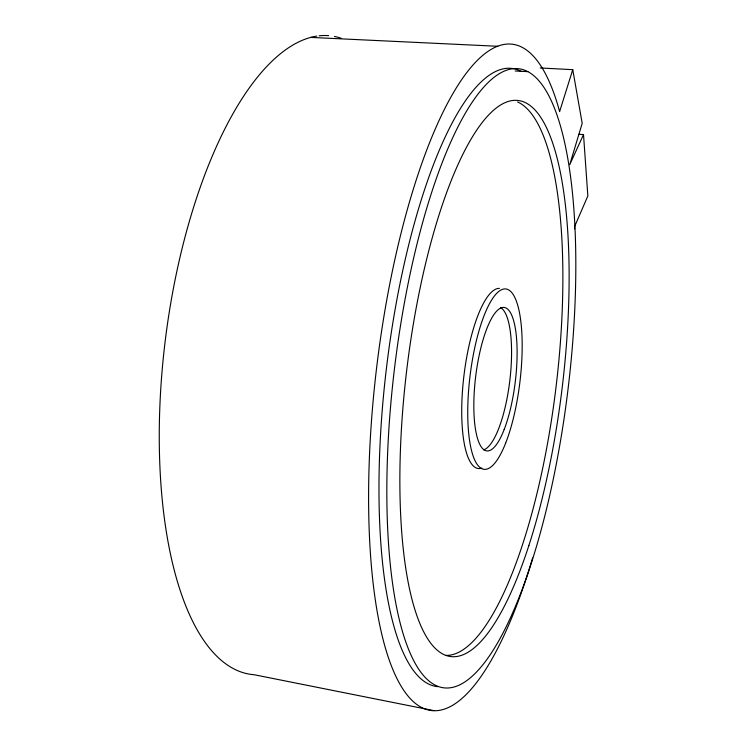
<?xml version="1.0" encoding="UTF-8"?>
<svg xmlns="http://www.w3.org/2000/svg" width="748" height="748" viewBox="0 0 748 748"><rect width="100%" height="100%" fill="white"/><g stroke="black" fill="none" stroke-linecap="round" stroke-linejoin="round"><path stroke-width="1.12" d="M540.252 67.975L572.762 69.667L559.616 111.583A335.506 95.697 -83.1 0 0 415.252 183.017A335.506 95.697 -83.1 0 0 386.847 652.836A335.506 95.697 -83.1 0 0 532.623 557.989M578.859 134.285L583.515 134.593L569.742 164.654L582.196 123.327L572.762 69.667M310.626 37.4L497.822 46.283M515.213 70.976L527.854 71.64A311.804 87.385 -83.1 0 1 529.481 568.76A311.804 87.385 -83.1 0 1 386.838 494.755A311.804 87.385 -83.1 0 1 527.854 71.64M433.737 710.6L254.17 674.733A321.743 127.001 -82.9 0 1 163.073 360.199A321.743 127.001 -82.9 0 1 316.713 36.128M583.515 134.593L587.844 195.948L574.576 226.644A335.506 95.697 -83.1 0 1 574.651 228.879M481.88 468.089A90.723 25.413 -83.1 0 1 463.143 383.013A90.723 25.413 -83.1 0 1 499.402 288.363M500.693 307.652A72.154 20.205 -83.1 0 1 509.827 380.526A72.154 20.205 -83.1 0 1 483.657 449.866M437.87 686.673A311.318 88.554 -83.1 0 1 388.436 352.486A311.318 88.554 -83.1 0 1 521.01 71.284M334.459 36.456A321.743 127.001 -82.9 0 1 341.181 38.27M319.134 35.81A321.743 127.001 -82.9 0 1 328.662 35.661M517.588 101.952A279.612 79.335 -83.1 0 1 555.072 394.72A279.612 79.335 -83.1 0 1 445.986 655.426M505.62 443.19A90.845 25.123 -83.1 0 0 511.342 292.103A90.845 25.123 -83.1 0 0 467.93 402.256A90.845 25.123 -83.1 0 0 505.62 443.19M504.161 429.558A72.247 19.972 -83.1 0 0 508.313 309.756A72.247 19.972 -83.1 0 0 473.952 398.329A72.247 19.972 -83.1 0 0 504.161 429.558M528.911 545.385A280.07 78.222 -83.1 0 0 524.844 102.383A280.07 78.222 -83.1 0 0 399.899 488.005A280.07 78.222 -83.1 0 0 528.911 545.385"/></g></svg>
